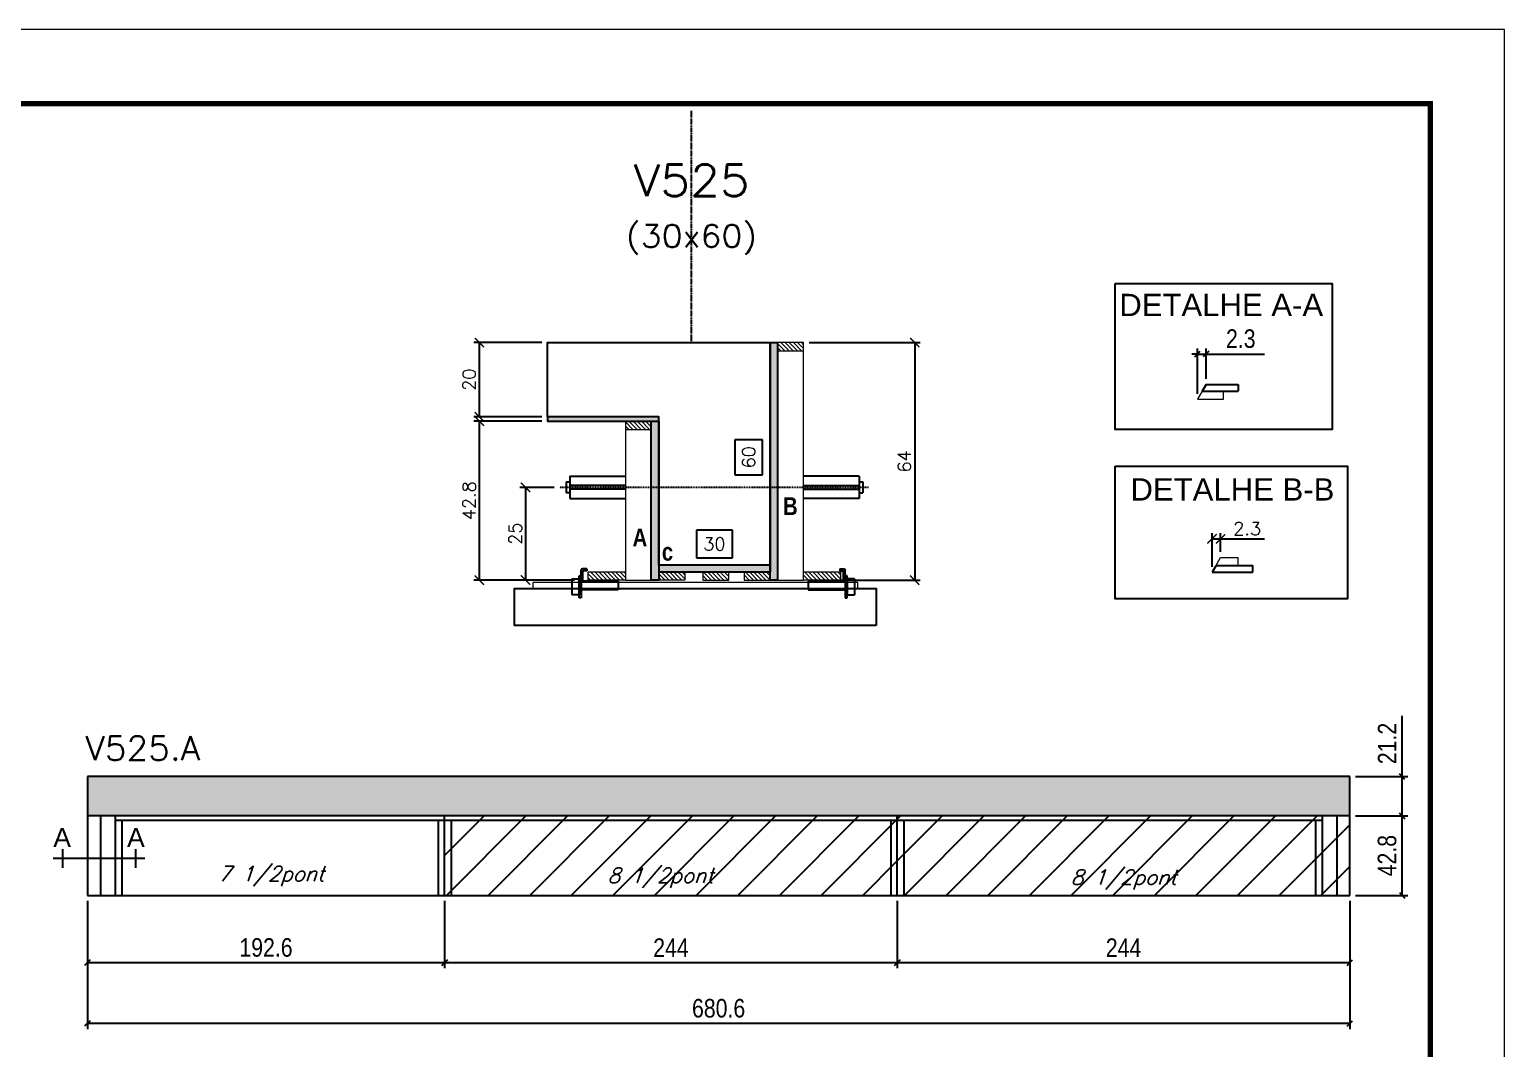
# Model space of a CAD drawing. Extents: x -21493 to -15213, y -12134 to 11887.
# Drawn here: x -17620 to -16825, y 4446 to 4996 of the extents above; entities that cross this region are included whole.
import ezdxf
from ezdxf.enums import TextEntityAlignment as Align

# ---------------------------------------------------------------- set-up
doc = ezdxf.new("R2010")
doc.units = 0
doc.linetypes.add('DASHED', pattern=[0.75, 0.5, -0.25])
doc.linetypes.add('HIDDEN', pattern=[0.375, 0.25, -0.125])
for name, color, linetype in [('5', 5, 'Continuous'), ('barrote', 251, 'Continuous'), ('COTA', 241, 'Continuous'), ('Cota Seção (2x)', 4, 'Continuous'), ('detalhes', 4, 'Continuous'), ('Painéis', 200, 'Continuous'), ('presilha', 1, 'Continuous'), ('Reaproveitamento', 251, 'Continuous'), ('SARR_2.2x7', 40, 'Continuous'), ('SARR_3.5x7', 81, 'Continuous'), ('TENSOR', 3, 'Continuous'), ('texto', 7, 'Continuous'), ('Texto de Titulo', 7, 'Continuous'), ('Texto Qtd Sarr', 242, 'Continuous')]:
    doc.layers.add(name, color=color, linetype=linetype)
for name, color, linetype, lineweight in [('CONCRETO', 251, 'Continuous', 25), ('Folhas', 255, 'Continuous', 9), ('Hachura', 251, 'Continuous', 9), ('Madeira', 126, 'Continuous', 18), ('Sarr 2.2x7', 40, 'Continuous', 9), ('SARRAFO DE PRESSAO', 251, 'DASHED', 9), ('SCO-___-LAJ', 2, 'Continuous', 0), ('Texto Seção', 7, 'Continuous', 15)]:
    doc.layers.add(name, color=color, linetype=linetype, lineweight=lineweight)
doc.styles.add('ARIAL', font='arial.ttf')
doc.styles.add('COTA TECNICA', font='techl___.ttf', dxfattribs={"height": 10})
doc.styles.add('REGUA-120', font='ROMANS.shx', dxfattribs={"height": 15})
doc.styles.add('Romans', font='romans.shx')
doc.styles.get("Standard").update_dxf_attribs({"font": 'arial.ttf'})
doc.styles.add('TECNICA', font='techb___.ttf', dxfattribs={"height": 10})
doc.dimstyles.new('Cota Seção (2x)', dxfattribs={"dimtxt": 7, "dimasz": 5, "dimexe": 3, "dimexo": 3, "dimgap": 2, "dimtad": 3, "dimdec": 1, "dimlfac": 0.5, "dimzin": 12, "dimdsep": 46, "dimtxsty": 'Romans', "dimblk": 'ARCHTICK', "dimcen": 0, "dimclrd": 4, "dimclre": 4, "dimclrt": 1, "dimadec": 1, "dimazin": 3, "dimtfac": 1, "dimtdec": 1, "dimtmove": 0, "dimatfit": 3, "dimldrblk": 'OBLIQUE', "dimfxl": 1, "dimtolj": 1, "dimtzin": 12, "dimarcsym": 0})
doc.dimstyles.new('Cota Seção interna', dxfattribs={"dimtxt": 7, "dimasz": 6, "dimexe": 0.18, "dimexo": 2, "dimgap": -4, "dimtad": 3, "dimdec": 1, "dimlfac": 0.5, "dimzin": 12, "dimdsep": 46, "dimtxsty": 'Romans', "dimblk": 'ARCHTICK', "dimcen": 0.09, "dimse1": 1, "dimse2": 1, "dimsd1": 1, "dimsd2": 1, "dimclrd": 180, "dimclre": 5, "dimclrt": 1, "dimadec": 0, "dimazin": 3, "dimtfac": 1, "dimtdec": 1, "dimtofl": 0, "dimtmove": 0, "dimatfit": 3, "dimldrblk": 'ARCHTICK', "dimfxl": 1, "dimtolj": 1, "dimtzin": 0, "dimarcsym": 0})
doc.dimstyles.new('PAINEL', dxfattribs={"dimtxt": 10, "dimasz": 3, "dimexe": 3, "dimexo": 3, "dimgap": 3, "dimtad": 1, "dimdec": 1, "dimzin": 12, "dimdsep": 46, "dimtxsty": 'COTA TECNICA', "dimblk1": 'OBLIQUE', "dimblk2": 'OBLIQUE', "dimsah": 1, "dimcen": 0.9, "dimclrd": 4, "dimclre": 4, "dimclrt": 240, "dimadec": 1, "dimazin": 3, "dimtfac": 1, "dimtdec": 1, "dimtmove": 0, "dimatfit": 3, "dimfxl": 1, "dimtolj": 1, "dimtzin": 12, "dimarcsym": 0})
pattern_1 = [(45, (-156771.835, -22549.341), (-11.2253202, 11.2253202), [])]

# ---------------------------------------------------------------- blocks, each defined once
blk = doc.blocks.new('_ArchTick')
at = {"color": 0, "linetype": 'ByBlock', "const_width": 0.15}
blk.add_lwpolyline([(-0.5, -0.5), (0.5, 0.5)], dxfattribs=at)
blk = doc.blocks.new('*D282')
at = {"layer": 'COTA', "color": 4, "lineweight": -2, "transparency": 16777216}
for p, q in [((-17343.85, 4784.58), (-17380.56, 4784.58)), ((-17377.56, 4698.98), (-17377.56, 4784.58)), ((-17326.25, 4698.98), (-17380.56, 4698.98))]:
    blk.add_line(p, q, dxfattribs=at)
at = {"layer": 'Defpoints', "color": 0, "transparency": 16777216}
for p in [(-17377.56, 4784.58), (-17340.85, 4784.58), (-17323.25, 4698.98)]:
    blk.add_point(p, dxfattribs=at)
at = {"layer": 'COTA', "color": 4, "lineweight": -2, "transparency": 16777216, "xscale": 5, "yscale": 5, "zscale": 5}
for p, rotation in [((-17377.56, 4784.58), 90), ((-17377.56, 4698.98), 270)]:
    blk.add_blockref('_ArchTick', p, dxfattribs=dict(at, rotation=rotation))
at = {"layer": 'COTA', "color": 1, "transparency": 16777216, "insert": (-17383.06, 4741.78), "char_height": 7, "attachment_point": 5, "rotation": 90, "style": 'Romans'}
blk.add_mtext('\\A1;42.8', dxfattribs=at)
blk = doc.blocks.new('_Oblique')
at = {"color": 0, "linetype": 'ByBlock', "lineweight": -2}
blk.add_line((-0.5, -0.5), (0.5, 0.5), dxfattribs=at)
blk = doc.blocks.new('*D283')
at = {"layer": 'COTA', "color": 4, "lineweight": -2, "transparency": 16777216}
for p, q in [((-17343.85, 4826.98), (-17380.56, 4826.98)), ((-17377.56, 4786.98), (-17377.56, 4826.98)), ((-17343.85, 4786.98), (-17380.56, 4786.98))]:
    blk.add_line(p, q, dxfattribs=at)
at = {"layer": 'Defpoints', "color": 0, "transparency": 16777216}
for p in [(-17377.56, 4826.98), (-17340.85, 4826.98), (-17340.85, 4786.98)]:
    blk.add_point(p, dxfattribs=at)
at = {"layer": 'COTA', "color": 4, "lineweight": -2, "transparency": 16777216, "xscale": 5, "yscale": 5, "zscale": 5}
for p, rotation in [((-17377.56, 4826.98), 90), ((-17377.56, 4786.98), 270)]:
    blk.add_blockref('_ArchTick', p, dxfattribs=dict(at, rotation=rotation))
at = {"layer": 'COTA', "color": 1, "transparency": 16777216, "insert": (-17383.06, 4806.98), "char_height": 7, "attachment_point": 5, "rotation": 90, "style": 'Romans'}
blk.add_mtext('\\A1;20', dxfattribs=at)
blk = doc.blocks.new('*D284')
at = {"layer": 'Cota Seção (2x)', "color": 180, "lineweight": -2, "transparency": 16777216}
for p, q in [((-17224.85, 4774.68), (-17239.85, 4774.68)), ((-17239.85, 4774.68), (-17239.85, 4755.68)), ((-17224.85, 4755.68), (-17224.85, 4774.68)), ((-17239.85, 4755.68), (-17224.85, 4755.68))]:
    blk.add_line(p, q, dxfattribs=at)
at = {"layer": 'Defpoints', "color": 0, "transparency": 16777216}
for p in [(-17280.85, 4826.98), (-17220.85, 4826.98), (-17280.85, 4706.98)]:
    blk.add_point(p, dxfattribs=at)
at = {"layer": 'Cota Seção (2x)', "color": 1, "transparency": 16777216, "insert": (-17232.35, 4765.18), "char_height": 7, "attachment_point": 5, "rotation": 90, "style": 'Romans'}
blk.add_mtext('\\A1;60', dxfattribs=at)
blk = doc.blocks.new('PRESILHA METÁLICA 1')
at = {"layer": 'presilha'}
for p, q in [((0, 13), (6, 13)), ((0, 13), (0, 0)), ((6, 15.5), (7.5, 15.5)), ((6, -2.5), (6, 15.5)), ((6, 13), (6, 0)), ((7.5, 10.6), (7.5, 19.9)), ((7.5, 15.5), (7.5, -2.5)), ((12, 21), (8.6, 21)), ((9, 11.6), (9, 18.9)), ((12, 19.5), (9.6, 19.5)), ((12, 21), (12, 19.5)), ((6, 0), (0, 0)), ((37.5, 4.1), (7.5, 4.1)), ((37.5, 11), (9.6, 11)), ((37.5, 11), (37.5, 4.1)), ((7.5, -2.5), (6, -2.5))]:
    blk.add_line(p, q, dxfattribs=at)
for centre, radius, start, end in [((8.6, 19.9), 1.14, 90, 180), ((9.6, 18.9), 0.57, 90, 180), ((9.6, 11.6), 0.57, 180, 270)]:
    blk.add_arc(centre, radius, start, end, dxfattribs=at)
blk = doc.blocks.new('*D285')
at = {"layer": 'Cota Seção (2x)', "color": 180, "lineweight": -2, "transparency": 16777216}
for p, q in [((-17241.18, 4725.98), (-17260.51, 4725.98)), ((-17260.51, 4725.98), (-17260.51, 4710.98)), ((-17241.18, 4710.98), (-17241.18, 4725.98)), ((-17260.51, 4710.98), (-17241.18, 4710.98))]:
    blk.add_line(p, q, dxfattribs=at)
at = {"layer": 'Defpoints', "color": 0, "transparency": 16777216}
for p in [(-17280.85, 4706.98), (-17280.85, 4698.98), (-17220.85, 4698.98)]:
    blk.add_point(p, dxfattribs=at)
at = {"layer": 'Cota Seção (2x)', "color": 1, "transparency": 16777216, "insert": (-17250.85, 4718.48), "char_height": 7, "attachment_point": 5, "style": 'Romans'}
blk.add_mtext('\\A1;30', dxfattribs=at)
blk = doc.blocks.new('*D286')
at = {"layer": 'COTA', "color": 4, "lineweight": -2, "transparency": 16777216}
for p, q in [((-17199.85, 4826.98), (-17139.88, 4826.98)), ((-17142.88, 4826.98), (-17142.88, 4698.98)), ((-17199.85, 4698.98), (-17139.88, 4698.98))]:
    blk.add_line(p, q, dxfattribs=at)
at = {"layer": 'Defpoints', "color": 0, "transparency": 16777216}
for p in [(-17202.85, 4826.98), (-17202.85, 4698.98), (-17142.88, 4698.98)]:
    blk.add_point(p, dxfattribs=at)
at = {"layer": 'COTA', "color": 4, "lineweight": -2, "transparency": 16777216, "xscale": 5, "yscale": 5, "zscale": 5}
for p, rotation in [((-17142.88, 4826.98), 90), ((-17142.88, 4698.98), 270)]:
    blk.add_blockref('_ArchTick', p, dxfattribs=dict(at, rotation=rotation))
at = {"layer": 'COTA', "color": 1, "transparency": 16777216, "insert": (-17148.38, 4762.98), "char_height": 7, "attachment_point": 5, "rotation": 90, "style": 'Romans'}
blk.add_mtext('\\A1;64', dxfattribs=at)
blk = doc.blocks.new('*D287')
at = {"layer": 'COTA', "color": 4, "lineweight": -2, "transparency": 16777216}
for p, q in [((-17337.15, 4748.95), (-17355.7, 4748.95)), ((-17352.7, 4748.95), (-17352.7, 4698.98)), ((-17337.15, 4698.98), (-17355.7, 4698.98))]:
    blk.add_line(p, q, dxfattribs=at)
at = {"layer": 'Defpoints', "color": 0, "transparency": 16777216}
for p in [(-17334.15, 4748.95), (-17352.7, 4698.98), (-17334.15, 4698.98)]:
    blk.add_point(p, dxfattribs=at)
at = {"layer": 'COTA', "color": 4, "lineweight": -2, "transparency": 16777216, "xscale": 5, "yscale": 5, "zscale": 5}
for p, rotation in [((-17352.7, 4748.95), 90), ((-17352.7, 4698.98), 270)]:
    blk.add_blockref('_ArchTick', p, dxfattribs=dict(at, rotation=rotation))
at = {"layer": 'COTA', "color": 1, "transparency": 16777216, "insert": (-17358.2, 4723.97), "char_height": 7, "attachment_point": 5, "rotation": 90, "style": 'Romans'}
blk.add_mtext('\\A1;25', dxfattribs=at)
blk = doc.blocks.new('titulo1')
at = {"layer": 'Defpoints', "color": 252, "linetype": 'HIDDEN', "ltscale": 2}
blk.add_line((0, 0), (0, 125), dxfattribs=at)
at = {"layer": 'Defpoints', "style": 'Romans', "oblique": 15}
blk.add_attdef('FOLHA', text='', height=10, dxfattribs=at).set_placement((0, 15.58), align=Align.MIDDLE_CENTER)
at = {"layer": 'Texto Qtd Sarr', "color": 3, "style": 'Romans', "oblique": 15}
for tag, height, p in [('TITULO', 17, (0, 71.45)), ('SEÇÃO', 12, (0, 41.55))]:
    blk.add_attdef(tag, text='', height=height, dxfattribs=at).set_placement(p, align=Align.MIDDLE_CENTER)
blk = doc.blocks.new('*D889')
at = {"layer": 'COTA', "color": 4, "lineweight": -2, "ltscale": 25, "transparency": 16777216}
for p, q in [((-17588.88, 4526.05), (-17588.88, 4489.77)), ((-17396.28, 4526.05), (-17396.28, 4489.77)), ((-17588.88, 4492.77), (-17396.28, 4492.77))]:
    blk.add_line(p, q, dxfattribs=at)
at = {"layer": 'Defpoints', "color": 0, "ltscale": 25, "transparency": 16777216}
for p in [(-17588.88, 4529.05), (-17396.28, 4529.05), (-17396.28, 4492.77)]:
    blk.add_point(p, dxfattribs=at)
at = {"layer": 'COTA', "color": 4, "lineweight": -2, "ltscale": 25, "transparency": 16777216, "xscale": 3, "yscale": 3, "zscale": 3, "rotation": 180}
blk.add_blockref('_Oblique', (-17588.88, 4492.77), dxfattribs=at)
at = {"layer": 'COTA', "color": 4, "lineweight": -2, "ltscale": 25, "transparency": 16777216, "xscale": 3, "yscale": 3, "zscale": 3}
blk.add_blockref('_Oblique', (-17396.28, 4492.77), dxfattribs=at)
at = {"layer": 'COTA', "color": 240, "ltscale": 25, "transparency": 16777216, "insert": (-17492.58, 4500.9), "char_height": 10, "attachment_point": 5, "style": 'COTA TECNICA'}
blk.add_mtext('\\A1;192.6', dxfattribs=at)
blk = doc.blocks.new('*D890')
at = {"layer": 'COTA', "color": 4, "lineweight": -2, "ltscale": 25, "transparency": 16777216}
for p, q in [((-17396.28, 4526.05), (-17396.28, 4489.77)), ((-17152.28, 4526.05), (-17152.28, 4489.77)), ((-17396.28, 4492.77), (-17152.28, 4492.77))]:
    blk.add_line(p, q, dxfattribs=at)
at = {"layer": 'Defpoints', "color": 0, "ltscale": 25, "transparency": 16777216}
for p in [(-17396.28, 4529.05), (-17152.28, 4529.05), (-17152.28, 4492.77)]:
    blk.add_point(p, dxfattribs=at)
at = {"layer": 'COTA', "color": 4, "lineweight": -2, "ltscale": 25, "transparency": 16777216, "xscale": 3, "yscale": 3, "zscale": 3, "rotation": 180}
blk.add_blockref('_Oblique', (-17396.28, 4492.77), dxfattribs=at)
at = {"layer": 'COTA', "color": 4, "lineweight": -2, "ltscale": 25, "transparency": 16777216, "xscale": 3, "yscale": 3, "zscale": 3}
blk.add_blockref('_Oblique', (-17152.28, 4492.77), dxfattribs=at)
at = {"layer": 'COTA', "color": 240, "ltscale": 25, "transparency": 16777216, "insert": (-17274.28, 4500.84), "char_height": 10, "attachment_point": 5, "style": 'COTA TECNICA'}
blk.add_mtext('\\A1;244', dxfattribs=at)
blk = doc.blocks.new('*D891')
at = {"layer": 'COTA', "color": 4, "lineweight": -2, "ltscale": 25, "transparency": 16777216}
for p, q in [((-17152.28, 4526.05), (-17152.28, 4489.77)), ((-16908.28, 4526.05), (-16908.28, 4489.77)), ((-17152.28, 4492.77), (-16908.28, 4492.77))]:
    blk.add_line(p, q, dxfattribs=at)
at = {"layer": 'Defpoints', "color": 0, "ltscale": 25, "transparency": 16777216}
for p in [(-17152.28, 4529.05), (-16908.28, 4529.05), (-16908.28, 4492.77)]:
    blk.add_point(p, dxfattribs=at)
at = {"layer": 'COTA', "color": 4, "lineweight": -2, "ltscale": 25, "transparency": 16777216, "xscale": 3, "yscale": 3, "zscale": 3, "rotation": 180}
blk.add_blockref('_Oblique', (-17152.28, 4492.77), dxfattribs=at)
at = {"layer": 'COTA', "color": 4, "lineweight": -2, "ltscale": 25, "transparency": 16777216, "xscale": 3, "yscale": 3, "zscale": 3}
blk.add_blockref('_Oblique', (-16908.28, 4492.77), dxfattribs=at)
at = {"layer": 'COTA', "color": 240, "ltscale": 25, "transparency": 16777216, "insert": (-17030.28, 4500.84), "char_height": 10, "attachment_point": 5, "style": 'COTA TECNICA'}
blk.add_mtext('\\A1;244', dxfattribs=at)
blk = doc.blocks.new('*D892')
at = {"layer": 'COTA', "color": 4, "linetype": 'ByBlock', "lineweight": -2, "transparency": 16777216}
for p, q in [((-16990.39, 4820.86), (-16993.39, 4820.86)), ((-16990.39, 4799.47), (-16990.39, 4823.86)), ((-16990.39, 4820.86), (-16985.79, 4820.86)), ((-16985.79, 4807.47), (-16985.79, 4823.86)), ((-16985.79, 4820.86), (-16954.37, 4820.86))]:
    blk.add_line(p, q, dxfattribs=at)
at = {"layer": 'Defpoints', "color": 0, "linetype": 'ByBlock', "transparency": 16777216}
for p in [(-16985.79, 4820.86), (-16985.79, 4804.47), (-16990.39, 4796.47)]:
    blk.add_point(p, dxfattribs=at)
at = {"layer": 'COTA', "color": 4, "linetype": 'ByBlock', "lineweight": -2, "transparency": 16777216, "xscale": 3, "yscale": 3, "zscale": 3}
blk.add_blockref('_Oblique', (-16990.39, 4820.86), dxfattribs=at)
at = {"layer": 'COTA', "color": 4, "linetype": 'ByBlock', "lineweight": -2, "transparency": 16777216, "xscale": 3, "yscale": 3, "zscale": 3, "rotation": 180}
blk.add_blockref('_Oblique', (-16985.79, 4820.86), dxfattribs=at)
at = {"layer": 'COTA', "color": 240, "linetype": 'ByBlock', "transparency": 16777216, "insert": (-16967.08, 4829.08), "char_height": 10, "attachment_point": 5, "style": 'COTA TECNICA'}
blk.add_mtext('\\A1;2.3', dxfattribs=at)
blk = doc.blocks.new('*D893')
at = {"layer": 'COTA', "color": 4, "lineweight": -2, "ltscale": 25, "transparency": 16777216}
for p, q in [((-17588.88, 4526.05), (-17588.88, 4456.99)), ((-16908.28, 4526.05), (-16908.28, 4456.99)), ((-16908.28, 4459.99), (-17588.88, 4459.99))]:
    blk.add_line(p, q, dxfattribs=at)
at = {"layer": 'Defpoints', "color": 0, "ltscale": 25, "transparency": 16777216}
for p in [(-17588.88, 4529.05), (-16908.28, 4529.05), (-17588.88, 4459.99)]:
    blk.add_point(p, dxfattribs=at)
at = {"layer": 'COTA', "color": 4, "lineweight": -2, "ltscale": 25, "transparency": 16777216, "xscale": 3, "yscale": 3, "zscale": 3, "rotation": 180}
blk.add_blockref('_Oblique', (-17588.88, 4459.99), dxfattribs=at)
at = {"layer": 'COTA', "color": 4, "lineweight": -2, "ltscale": 25, "transparency": 16777216, "xscale": 3, "yscale": 3, "zscale": 3}
blk.add_blockref('_Oblique', (-16908.28, 4459.99), dxfattribs=at)
at = {"layer": 'COTA', "color": 240, "ltscale": 25, "transparency": 16777216, "insert": (-17248.58, 4468.12), "char_height": 10, "attachment_point": 5, "style": 'COTA TECNICA'}
blk.add_mtext('\\A1;680.6', dxfattribs=at)
blk = doc.blocks.new('*D894')
at = {"layer": 'COTA', "color": 4, "lineweight": -2, "ltscale": 25, "transparency": 16777216}
for p, q in [((-16905.28, 4571.85), (-16877.1, 4571.85)), ((-16880.1, 4529.05), (-16880.1, 4571.85)), ((-16905.28, 4529.05), (-16877.1, 4529.05))]:
    blk.add_line(p, q, dxfattribs=at)
at = {"layer": 'Defpoints', "color": 0, "ltscale": 25, "transparency": 16777216}
for p in [(-16908.28, 4571.85), (-16880.1, 4571.85), (-16908.28, 4529.05)]:
    blk.add_point(p, dxfattribs=at)
at = {"layer": 'COTA', "color": 4, "lineweight": -2, "ltscale": 25, "transparency": 16777216, "xscale": 3, "yscale": 3, "zscale": 3}
for p, rotation in [((-16880.1, 4571.85), 90), ((-16880.1, 4529.05), 270)]:
    blk.add_blockref('_Oblique', p, dxfattribs=dict(at, rotation=rotation))
at = {"layer": 'COTA', "color": 240, "ltscale": 25, "transparency": 16777216, "insert": (-16888.19, 4550.45), "char_height": 10, "attachment_point": 5, "rotation": 90, "style": 'COTA TECNICA'}
blk.add_mtext('\\A1;42.8', dxfattribs=at)
blk = doc.blocks.new('*D895')
at = {"layer": 'COTA', "color": 4, "lineweight": -2, "ltscale": 25, "transparency": 16777216}
for p, q in [((-16880.1, 4593.05), (-16880.1, 4625.78)), ((-16905.28, 4593.05), (-16877.1, 4593.05)), ((-16880.1, 4571.85), (-16880.1, 4593.05)), ((-16905.28, 4571.85), (-16877.1, 4571.85))]:
    blk.add_line(p, q, dxfattribs=at)
at = {"layer": 'Defpoints', "color": 0, "ltscale": 25, "transparency": 16777216}
for p in [(-16908.28, 4593.05), (-16880.1, 4593.05), (-16908.28, 4571.85)]:
    blk.add_point(p, dxfattribs=at)
at = {"layer": 'COTA', "color": 4, "lineweight": -2, "ltscale": 25, "transparency": 16777216, "xscale": 3, "yscale": 3, "zscale": 3}
for p, rotation in [((-16880.1, 4593.05), 90), ((-16880.1, 4571.85), 270)]:
    blk.add_blockref('_Oblique', p, dxfattribs=dict(at, rotation=rotation))
at = {"layer": 'COTA', "color": 240, "ltscale": 25, "transparency": 16777216, "insert": (-16888.16, 4610.92), "char_height": 10, "attachment_point": 5, "rotation": 90, "style": 'COTA TECNICA'}
blk.add_mtext('\\A1;21.2', dxfattribs=at)
blk = doc.blocks.new('*D899')
at = {"layer": 'COTA', "color": 4, "lineweight": -2, "transparency": 16777216}
for p, q in [((-16982.58, 4706.21), (-16982.58, 4724.2)), ((-16977.97, 4714.21), (-16977.97, 4724.2)), ((-16982.58, 4721.2), (-16977.97, 4721.2)), ((-16977.97, 4721.2), (-16954.3, 4721.2))]:
    blk.add_line(p, q, dxfattribs=at)
at = {"layer": 'Defpoints', "color": 0, "transparency": 16777216}
for p in [(-16977.97, 4721.2), (-16977.97, 4711.21), (-16982.58, 4703.21)]:
    blk.add_point(p, dxfattribs=at)
at = {"layer": 'COTA', "color": 4, "lineweight": -2, "transparency": 16777216, "xscale": 5, "yscale": 5, "zscale": 5, "rotation": 180}
blk.add_blockref('_ArchTick', (-16982.58, 4721.2), dxfattribs=at)
at = {"layer": 'COTA', "color": 4, "lineweight": -2, "transparency": 16777216, "xscale": 5, "yscale": 5, "zscale": 5}
blk.add_blockref('_ArchTick', (-16977.97, 4721.2), dxfattribs=at)
at = {"layer": 'COTA', "color": 1, "transparency": 16777216, "insert": (-16963.63, 4726.7), "char_height": 7, "attachment_point": 5, "style": 'Romans'}
blk.add_mtext('\\A1;2.3', dxfattribs=at)
blk = doc.blocks.new('9999999999')
at = {"layer": 'Folhas'}
blk.add_lwpolyline([(98138.98, 34190.21), (99623.98, 34190.21), (99623.98, 35240.21), (98138.98, 35240.21)], close=True, dxfattribs=at)
at = {"layer": 'Folhas', "color": 30, "const_width": 3}
blk.add_lwpolyline([(98213.98, 34230.21), (99583.98, 34230.21), (99583.98, 35200.21), (98213.98, 35200.21)], close=True, dxfattribs=at)

msp = doc.modelspace()

# ---------------------------------------------------------------- hatches: boundary and pattern name
at = {"layer": 'COTA', "linetype": 'ByBlock'}
h = msp.add_hatch(dxfattribs=at)
h.set_pattern_fill('AR-CONC', color=256, scale=0.03)
h.set_pattern_definition([(50, (-158341.035, -14509.315), (5.46554007, -0.47817257), [0.5715, -6.2865]), (355, (-158341.035, -14509.315), (-1.05730264, 5.73170536), [0.4572, -5.02921753]), (100.4514447, (-158340.5795, -14509.355), (4.40823741, 5.25353256), [0.48570026, -5.34270734]), (46.1842, (-158341.035, -14507.791), (8.13237123, -1.26126984), [0.85725, -9.42975]), (96.6355576, (-158340.357, -14507.896), (7.122124, 7.42278374), [0.7285507, -8.01406824]), (351.184151, (-158341.035, -14507.791), (7.122124, 7.42278374), [0.685799, -7.54379196]), (21, (-158340.273, -14508.172), (4.54843174, -3.06795595), [0.5715, -6.2865]), (326, (-158340.273, -14508.172), (1.85406085, 5.52563898), [0.4572, -5.0292]), (71.451445, (-158339.894, -14508.428), (6.40249258, 2.45768307), [0.48570026, -5.34269813]), (37.5, (-158341.035, -14509.3152), (0.092658098, 2.536651166), [0, -4.96824, 0, -5.1054, 0, -5.04825]), (7.5, (-158341.035, -14509.3152), (2.004589875, 3.005417245), [0, -2.91084, 0, -4.85394, 0, -1.92405]), (327.5, (-158342.7342, -14509.3152), (4.067717855, -0.17186232), [0, -1.905, 0, -5.9436, 0, -7.8867]), (317.5, (-158343.4962, -14509.3152), (4.44387544, 0.76279473), [0, -2.4765, 0, -3.94716, 0, -5.6007])])
h.paths.add_polyline_path([(-16908.28, 4571.85), (-16908.28, 4593.05), (-17588.88, 4593.05), (-17588.88, 4571.85)])
at = {"layer": 'Hachura'}
h = msp.add_hatch(color=256, dxfattribs=at)
h.dxf.hatch_style = 1
h.paths.add_polyline_path([(-17220.85, 4826.98), (-17216.85, 4826.98), (-17216.85, 4698.98), (-17220.85, 4698.98)])
h = msp.add_hatch(dxfattribs=at)
h.set_pattern_fill('ANSI31', color=256, scale=0.5, angle=270, style=0)
h.set_pattern_definition([(315, (5606.972, -3480.6591), (1.12253202, 1.12253202), [])])
h.paths.add_polyline_path([(-17202.85, 4822.58), (-17202.85, 4826.98), (-17216.85, 4826.98), (-17216.85, 4822.58)])
h = msp.add_hatch(color=256, dxfattribs=at)
h.dxf.hatch_style = 1
h.paths.add_polyline_path([(-17280.85, 4784.58), (-17280.85, 4786.98), (-17340.85, 4786.98), (-17340.85, 4784.58)])
h = msp.add_hatch(dxfattribs=at)
h.set_pattern_fill('ANSI31', color=256, scale=0.5, angle=270, style=0)
h.set_pattern_definition([(315, (5688.972, -3523.0591), (1.12253202, 1.12253202), [])])
h.paths.add_polyline_path([(-17284.85, 4780.18), (-17284.85, 4784.58), (-17298.85, 4784.58), (-17298.85, 4780.18)])
h = msp.add_hatch(color=256, dxfattribs=at)
h.dxf.hatch_style = 1
h.paths.add_polyline_path([(-17284.85, 4784.58), (-17280.85, 4784.58), (-17280.85, 4698.98), (-17284.85, 4698.98)])
h = msp.add_hatch(dxfattribs=at)
h.set_pattern_fill('ANSI31', color=256, scale=0.5, angle=270, style=0)
h.set_pattern_definition([(315, (5688.972, -3530.6591), (1.12253202, 1.12253202), [])])
h.paths.add_polyline_path([(-17318.85, 4698.98), (-17318.85, 4703.38), (-17298.85, 4703.38), (-17298.85, 4698.98)])
h = msp.add_hatch(color=256, dxfattribs=at)
h.dxf.hatch_style = 1
h.paths.add_polyline_path([(-17220.85, 4703.38), (-17220.85, 4706.98), (-17280.85, 4706.98), (-17280.85, 4703.38)])
h = msp.add_hatch(dxfattribs=at)
h.set_pattern_fill('ANSI31', color=256, scale=0.5, angle=270, style=0)
h.set_pattern_definition([(315, (5697.772, -3530.6591), (1.12253202, 1.12253202), [])])
h.paths.add_polyline_path([(-17280.85, 4698.98), (-17280.85, 4703.38), (-17266.85, 4703.38), (-17266.85, 4698.98)])
h = msp.add_hatch(dxfattribs=at)
h.set_pattern_fill('ANSI31', color=256, scale=0.5, angle=270, style=0)
h.set_pattern_definition([(315, (5698.0462, -3530.6591), (1.12253202, 1.12253202), [])])
h.paths.add_polyline_path([(-17243.12, 4698.98), (-17243.12, 4703.38), (-17257.12, 4703.38), (-17257.12, 4698.98)])
h = msp.add_hatch(dxfattribs=at)
h.set_pattern_fill('ANSI31', color=256, scale=0.5, angle=270, style=0)
h.set_pattern_definition([(315, (5675.7741, -3530.6591), (1.12253202, 1.12253202), [])])
h.paths.add_polyline_path([(-17220.85, 4698.98), (-17220.85, 4703.38), (-17234.85, 4703.38), (-17234.85, 4698.98)])
h = msp.add_hatch(dxfattribs=at)
h.set_pattern_fill('ANSI31', color=256, scale=0.5, angle=270, style=0)
h.set_pattern_definition([(315, (5572.972, -3530.6591), (1.12253202, 1.12253202), [])])
h.paths.add_polyline_path([(-17202.85, 4698.98), (-17202.85, 4703.38), (-17182.85, 4703.38), (-17182.85, 4698.98)])
at = {"layer": 'Reaproveitamento', "ltscale": 25}
h = msp.add_hatch(dxfattribs=at)
h.set_pattern_fill('ANSI31', color=256, scale=5)
h.set_pattern_definition(pattern_1)
h.paths.add_polyline_path([(-17152.28, 4529.05), (-17152.28, 4571.85), (-17396.28, 4571.85), (-17396.28, 4529.05)])
h = msp.add_hatch(dxfattribs=at)
h.set_pattern_fill('ANSI31', color=256, scale=5)
h.set_pattern_definition(pattern_1)
h.paths.add_polyline_path([(-17152.28, 4571.85), (-17152.28, 4529.05), (-16908.28, 4529.05), (-16908.28, 4571.85)])

# ---------------------------------------------------------------- linework, layer by layer
at = {"ltscale": 3}
for p, q in [((-17330.85, 4751.95), (-17330.85, 4745.95)), ((-17330.85, 4751.95), (-17328.85, 4751.95)), ((-17328.85, 4754.95), (-17328.85, 4742.95)), ((-17328.85, 4754.95), (-17298.85, 4754.95)), ((-17298.85, 4749.95), (-17328.85, 4749.95)), ((-17298.85, 4747.95), (-17328.85, 4747.95)), ((-17172.85, 4754.95), (-17202.85, 4754.95)), ((-17202.85, 4749.95), (-17172.85, 4749.95)), ((-17202.85, 4747.95), (-17172.85, 4747.95)), ((-17172.85, 4754.95), (-17172.85, 4742.95)), ((-17172.85, 4751.95), (-17170.85, 4751.95)), ((-17170.85, 4751.95), (-17170.85, 4745.95)), ((-17328.85, 4745.95), (-17330.85, 4745.95)), ((-17328.85, 4742.95), (-17298.85, 4742.95)), ((-17172.85, 4742.95), (-17202.85, 4742.95)), ((-17172.85, 4745.95), (-17170.85, 4745.95))]:
    msp.add_line(p, q, dxfattribs=at)
at = {"linetype": 'ByBlock'}
msp.add_lwpolyline([(-17034.8, 4858.83), (-16917.79, 4858.83), (-16917.79, 4780.17), (-17034.8, 4780.17)], close=True, dxfattribs=at)
at = {"ltscale": 25}
msp.add_lwpolyline([(-17034.8, 4760.48), (-16909.46, 4760.48), (-16909.46, 4688.92), (-17034.8, 4688.92)], close=True, dxfattribs=at)
at = {"layer": 'barrote'}
msp.add_lwpolyline([(-17163.65, 4674.45), (-17358.62, 4674.45), (-17358.62, 4694.45), (-17163.65, 4694.45)], close=True, dxfattribs=at)
at = {"layer": 'CONCRETO'}
msp.add_lwpolyline([(-17220.85, 4826.98), (-17220.85, 4703.38), (-17220.85, 4703.38), (-17220.85, 4706.98), (-17280.85, 4706.98), (-17280.85, 4786.98), (-17340.85, 4786.98), (-17340.85, 4826.98), (-17220.85, 4826.98), (-17220.85, 4802.98)], dxfattribs=at)
at = {"layer": 'COTA', "linetype": 'ByBlock'}
for p, q in [((-16908.28, 4593.05), (-17588.88, 4593.05)), ((-17588.88, 4593.05), (-17588.88, 4571.85)), ((-16908.28, 4571.85), (-16908.28, 4593.05))]:
    msp.add_line(p, q, dxfattribs=at)
at = {"layer": 'detalhes'}
for p, q in [((-17557.92, 4548.87), (-17607.28, 4548.87)), ((-17602.28, 4553.87), (-17602.28, 4543.87)), ((-17562.92, 4553.87), (-17562.92, 4543.87))]:
    msp.add_line(p, q, dxfattribs=at)
at = {"layer": 'Madeira'}
for points in [[(-17202.85, 4822.58), (-17202.85, 4826.98), (-17216.85, 4826.98), (-17216.85, 4822.58)], [(-17202.85, 4826.98), (-17216.85, 4826.98), (-17216.85, 4698.98), (-17202.85, 4698.98)], [(-17284.85, 4780.18), (-17284.85, 4784.58), (-17298.85, 4784.58), (-17298.85, 4780.18)], [(-17284.85, 4784.58), (-17298.85, 4784.58), (-17298.85, 4698.98), (-17284.85, 4698.98)], [(-17318.85, 4698.98), (-17318.85, 4703.38), (-17298.85, 4703.38), (-17298.85, 4698.98)], [(-17280.85, 4698.98), (-17280.85, 4703.38), (-17266.85, 4703.38), (-17266.85, 4698.98)], [(-17243.12, 4698.98), (-17243.12, 4703.38), (-17257.12, 4703.38), (-17257.12, 4698.98)], [(-17220.85, 4698.98), (-17220.85, 4703.38), (-17234.85, 4703.38), (-17234.85, 4698.98)], [(-17202.85, 4698.98), (-17202.85, 4703.38), (-17182.85, 4703.38), (-17182.85, 4698.98)]]:
    msp.add_lwpolyline(points, close=True, dxfattribs=at)
at = {"layer": 'Painéis'}
for p, q in [((-16985.79, 4804.47), (-16987.86, 4800.87)), ((-16985.79, 4804.47), (-16968.55, 4804.47)), ((-16968.55, 4804.47), (-16968.55, 4800.87)), ((-16987.86, 4800.87), (-16968.55, 4800.87)), ((-16980.78, 4706.33), (-16982.58, 4703.21)), ((-16982.58, 4703.21), (-16960.58, 4703.21)), ((-16980.51, 4706.81), (-16960.58, 4706.81)), ((-16960.58, 4703.21), (-16960.58, 4706.81))]:
    msp.add_line(p, q, dxfattribs=at)
at = {"layer": 'Painéis', "ltscale": 25}
for p, q in [((-16908.28, 4571.85), (-17588.88, 4571.85)), ((-17588.88, 4571.85), (-17588.88, 4529.05)), ((-17396.28, 4529.05), (-17396.28, 4571.85)), ((-17152.28, 4529.05), (-17152.28, 4571.85)), ((-16908.28, 4529.05), (-16908.28, 4571.85)), ((-17588.88, 4529.05), (-16908.28, 4529.05))]:
    msp.add_line(p, q, dxfattribs=at)
at = {"layer": 'Painéis'}
for points in [[(-17220.85, 4826.98), (-17216.85, 4826.98), (-17216.85, 4698.98), (-17220.85, 4698.98)], [(-17280.85, 4784.58), (-17280.85, 4786.98), (-17340.85, 4786.98), (-17340.85, 4784.58)], [(-17284.85, 4784.58), (-17280.85, 4784.58), (-17280.85, 4698.98), (-17284.85, 4698.98)], [(-17220.85, 4703.38), (-17220.85, 4706.98), (-17280.85, 4706.98), (-17280.85, 4703.38)]]:
    msp.add_lwpolyline(points, close=True, dxfattribs=at)
at = {"layer": 'Sarr 2.2x7'}
for p, q in [((-16987.86, 4800.87), (-16990.39, 4796.47)), ((-16990.39, 4796.47), (-16976.39, 4796.47)), ((-16976.39, 4796.47), (-16976.39, 4800.87)), ((-16980.78, 4706.33), (-16977.97, 4711.21)), ((-16977.97, 4711.21), (-16968.58, 4711.21)), ((-16968.58, 4711.21), (-16968.58, 4706.81))]:
    msp.add_line(p, q, dxfattribs=at)
at = {"layer": 'SARR_2.2x7', "linetype": 'Continuous'}
for p, q in [((-17581.88, 4571.85), (-17581.88, 4529.05)), ((-17573.88, 4569.65), (-16923.28, 4569.65)), ((-16915.28, 4571.85), (-16915.28, 4529.05))]:
    msp.add_line(p, q, dxfattribs=at)
at = {"layer": 'SARR_3.5x7'}
for p, q in [((-17573.88, 4571.85), (-17573.88, 4529.05)), ((-17570.38, 4569.65), (-17570.38, 4529.05)), ((-17399.78, 4569.65), (-17399.78, 4529.05)), ((-17392.78, 4569.65), (-17392.78, 4529.05)), ((-17155.78, 4569.65), (-17155.78, 4529.05)), ((-17148.78, 4569.65), (-17148.78, 4529.05)), ((-16926.78, 4569.65), (-16926.78, 4529.05)), ((-16923.28, 4571.85), (-16923.28, 4529.05))]:
    msp.add_line(p, q, dxfattribs=at)
at = {"layer": 'SCO-___-LAJ', "color": 1}
msp.add_lwpolyline([(-17173.48, 4697.65), (-17348.79, 4697.65), (-17348.79, 4694.45), (-17173.48, 4694.45)], close=True, dxfattribs=at)
at = {"layer": 'TENSOR', "linetype": 'HIDDEN', "ltscale": 0.5}
msp.add_line((-17167.85, 4748.95), (-17334.15, 4748.95), dxfattribs=at)

# ---------------------------------------------------------------- block references
at = {"layer": 'presilha', "yscale": 0.6666666666666666, "zscale": 0.6666666666666666}
for p, xscale in [((-17327.71, 4691.02), 0.6666666666666666), ((-17175.27, 4691.02), -0.6666666666666666)]:
    msp.add_blockref('PRESILHA METÁLICA 1', p, dxfattribs=dict(at, xscale=xscale))
at = {"layer": 'SARRAFO DE PRESSAO', "color": 6, "linetype": 'ByBlock'}
msp.add_blockref('9999999999', (-116448.89, -30244.42), dxfattribs=at)
at = {"layer": 'Texto Seção'}
ref = msp.add_blockref('titulo1', (-17263.16, 4826.98), dxfattribs=at)
ref.add_attrib('TITULO', 'V525', dxfattribs={"layer": 'Texto de Titulo', "color": 7, "height": 17, "style": 'Romans', "width": 1.1}).set_placement((-17263.16, 4914.48), align=Align.MIDDLE_CENTER)
ref.add_attrib('SEÇÃO', '(30x60)', dxfattribs={"layer": 'Texto de Titulo', "color": 7, "height": 12, "style": 'Romans', "width": 1.1}).set_placement((-17263.16, 4884.48), align=Align.MIDDLE_CENTER)

# ---------------------------------------------------------------- texts
at = {"layer": '5', "color": 7, "linetype": 'Continuous'}
for s, p in [('DETALHE A-A', (-17032.57, 4841.3)), ('DETALHE B-B', (-17026.54, 4741.85))]:
    msp.add_text(s, height=12, rotation=359.99996, dxfattribs=at).set_placement(p)
at = {"layer": 'detalhes', "style": 'TECNICA'}
for s, p in [('B', (-17213.89, 4734.02)), ('A', (-17294.98, 4717.17)), ('c', (-17279.2, 4709.48))]:
    msp.add_text(s, height=9.6, dxfattribs=at).set_placement(p)
at = {"layer": 'detalhes', "color": 0, "linetype": 'Continuous', "style": 'ARIAL'}
for p in [(-17602.48, 4560.28), (-17562.72, 4560.28)]:
    msp.add_text('A', height=10.22, dxfattribs=at).set_placement(p, align=Align.MIDDLE_CENTER)
at = {"layer": 'texto', "color": 2, "char_height": 8, "attachment_point": 5, "style": 'Romans'}
for s, insert in [('{\\Q19;\\C256;7 1/2pont}', (-17489.73, 4539.38)), ('{\\Q19;\\C256;8 1/2pont}', (-17279.92, 4538.46)), ('{\\Q19;\\C256;8 1/2pont}', (-17030.22, 4537.48))]:
    msp.add_mtext(s, dxfattribs=dict(at, insert=insert))
at = {"layer": 'Texto Seção', "style": 'REGUA-120', "width": 1.05}
msp.add_text('V525.A', height=13, dxfattribs=at).set_placement((-17590.01, 4601.89))

# ---------------------------------------------------------------- dimensions: what is measured, and where the dimension line sits
at = {"layer": 'COTA', "linetype": 'ByBlock'}
dim = msp.add_linear_dim(base=(-16985.79, 4820.86), p1=(-16990.39, 4796.47), p2=(-16985.79, 4804.47), dimstyle='PAINEL', override={"dimlfac": 0.5}, dxfattribs=at)
dim.commit()
dim.dimension.update_dxf_attribs({"geometry": '*D892', "text_midpoint": (-16967.08, 4829.08)})
at = {"layer": 'COTA'}
for base, p1, p2, picture, middle in [((-17377.56, 4826.98), (-17340.85, 4786.98), (-17340.85, 4826.98), '*D283', (-17383.06, 4806.98)), ((-17142.88, 4698.98), (-17202.85, 4826.98), (-17202.85, 4698.98), '*D286', (-17148.38, 4762.98)), ((-17377.56, 4784.58), (-17323.25, 4698.98), (-17340.85, 4784.58), '*D282', (-17383.06, 4741.78)), ((-17352.7, 4698.98), (-17334.15, 4748.95), (-17334.15, 4698.98), '*D287', (-17358.2, 4723.97))]:
    dim = msp.add_linear_dim(base=base, p1=p1, p2=p2, angle=90, dimstyle='Cota Seção (2x)', dxfattribs=at)
    dim.commit()
    dim.dimension.update_dxf_attribs({"geometry": picture, "text_midpoint": middle})
dim = msp.add_linear_dim(base=(-16977.97, 4721.2), p1=(-16982.58, 4703.21), p2=(-16977.97, 4711.21), dimstyle='Cota Seção (2x)', dxfattribs=at)
dim.commit()
dim.dimension.update_dxf_attribs({"geometry": '*D899', "text_midpoint": (-16963.63, 4726.7)})
at = {"layer": 'COTA', "ltscale": 25}
for base, p1, p2, picture, middle in [((-16880.1, 4593.05), (-16908.28, 4571.85), (-16908.28, 4593.05), '*D895', (-16888.16, 4610.92)), ((-16880.1, 4571.85), (-16908.28, 4529.05), (-16908.28, 4571.85), '*D894', (-16888.19, 4550.45))]:
    dim = msp.add_linear_dim(base=base, p1=p1, p2=p2, angle=90, dimstyle='PAINEL', dxfattribs=at)
    dim.commit()
    dim.dimension.update_dxf_attribs({"geometry": picture, "text_midpoint": middle})
for base, p1, p2, picture, middle in [((-17396.28, 4492.77), (-17588.88, 4529.05), (-17396.28, 4529.05), '*D889', (-17492.58, 4500.9)), ((-17588.88, 4459.99), (-16908.28, 4529.05), (-17588.88, 4529.05), '*D893', (-17248.58, 4468.12)), ((-17152.28, 4492.77), (-17396.28, 4529.05), (-17152.28, 4529.05), '*D890', (-17274.28, 4500.84)), ((-16908.28, 4492.77), (-17152.28, 4529.05), (-16908.28, 4529.05), '*D891', (-17030.28, 4500.84))]:
    dim = msp.add_linear_dim(base=base, p1=p1, p2=p2, dimstyle='PAINEL', dxfattribs=at)
    dim.commit()
    dim.dimension.update_dxf_attribs({"geometry": picture, "text_midpoint": middle})
at = {"layer": 'Cota Seção (2x)'}
dim = msp.add_linear_dim(base=(-17220.85, 4826.98), p1=(-17280.85, 4706.98), p2=(-17280.85, 4826.98), angle=90, dimstyle='Cota Seção interna', dxfattribs=at)
dim.commit()
dim.dimension.update_dxf_attribs({"geometry": '*D284', "text_midpoint": (-17220.85, 4765.18), "dimtype": 160})
dim = msp.add_linear_dim(base=(-17280.85, 4706.98), p1=(-17220.85, 4698.98), p2=(-17280.85, 4698.98), angle=180, dimstyle='Cota Seção interna', dxfattribs=at)
dim.commit()
dim.dimension.update_dxf_attribs({"geometry": '*D285', "text_midpoint": (-17250.85, 4718.48)})

doc.saveas('drawing.dxf')
